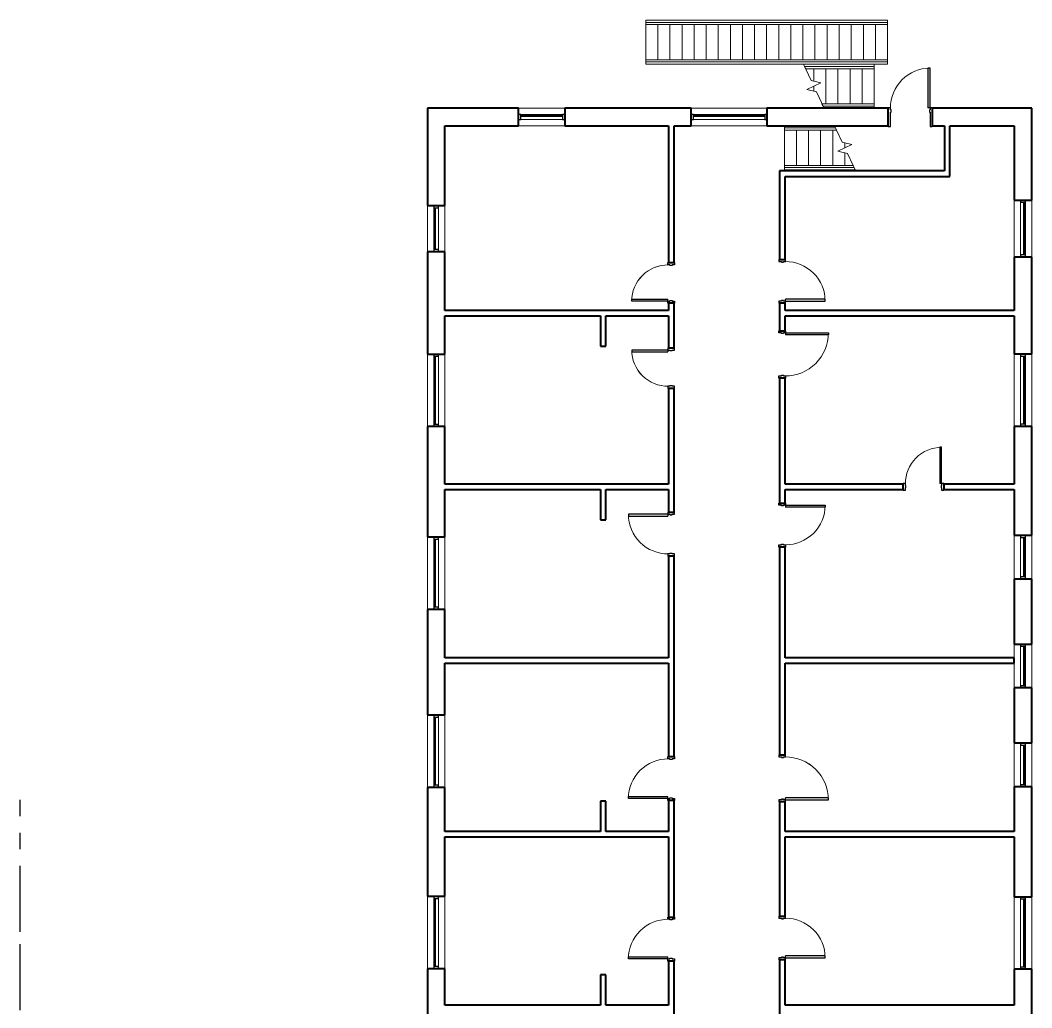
# Model space of a CAD drawing. Header units: inches. Extents: x -1361 to 84, y -1428 to 792.
# Drawn here: x -1270 to -350, y -106 to 792 of the extents above; entities that cross this region are included whole.
import ezdxf

# ---------------------------------------------------------------- set-up
doc = ezdxf.new("R2010")
doc.units = ezdxf.units.IN
doc.header["$MEASUREMENT"] = 0
doc.linetypes.add('Grid Line', pattern=[105, 60, -15, 15, -15])
for name, color, linetype, lineweight in [('A-DOOR', 31, 'Continuous', 15), ('A-DOOR-FRAM', 31, 'Continuous', 25), ('A-FLOR-HRAL', 11, 'Continuous', 9), ('A-GLAZ-CURT', 52, 'Continuous', 9), ('A-GLAZ-CWMG', 51, 'Continuous', 9), ('I-WALL', 2, 'Continuous', 15), ('S-GRID', 1, 'Continuous', 9), ('S-STRS', 31, 'Continuous', 9), ('S-STRS-MBND', 31, 'Continuous', 9)]:
    doc.layers.add(name, color=color, linetype=linetype, lineweight=lineweight)

# ---------------------------------------------------------------- blocks, each defined once
blk = doc.blocks.new('Door-Single_CE_ - HM Door-2_ HM Frame-5121650-LEVEL 2 Map Export')
at = {"layer": 'A-DOOR'}
for p, q in [((16.25, -39), (16.25, -3)), ((16.25, -3), (18, -3)), ((18, -3), (18, -39)), ((18, -39), (16.25, -39))]:
    blk.add_line(p, q, dxfattribs=at)
at = {"layer": 'A-DOOR', "lineweight": 25}
for p, q in [((16.25, -39), (16.25, -3)), ((18, -3), (16.25, -3)), ((18, -3), (18, -39)), ((18, -39), (16.25, -39))]:
    blk.add_line(p, q, dxfattribs=at)
at = {"layer": 'A-DOOR', "lineweight": 9}
blk.add_arc((18, -3), 36, 179.5, 270, dxfattribs=at)
blk.add_arc((18, -3), 36, 179.5, 270, dxfattribs=at)
blk.add_arc((18, -3), 36, 179.5, 270, dxfattribs=at)
blk.add_arc((18, -3), 36, 179.5, 270, dxfattribs=at)
at = {"layer": 'A-DOOR-FRAM'}
for p, q in [((-20, 3), (-18, 3)), ((-20, -3), (-20, 3)), ((-18, 3), (-18, 0.75)), ((-18, 0.75), (-17.5, 0.75)), ((-17.5, 0.75), (-17.5, -1.25)), ((17.5, 0.75), (18, 0.75)), ((17.5, -1.25), (17.5, 0.75)), ((18, 3), (20, 3)), ((18, 0.75), (18, 3)), ((20, 3), (20, -3)), ((-18, -3), (-20, -3)), ((-18, -1.25), (-18, -3)), ((-17.5, -1.25), (-18, -1.25)), ((18, -1.25), (17.5, -1.25)), ((18, -3), (18, -1.25)), ((20, -3), (18, -3))]:
    blk.add_line(p, q, dxfattribs=at)
blk = doc.blocks.new('Door-Single_CE_ - HM Door-2_ HM Frame-5139876-LEVEL 2 Map Export')
at = {"layer": 'A-DOOR'}
for p, q in [((18, 39), (16.25, 39)), ((16.25, 39), (16.25, 3)), ((18, 3), (18, 39)), ((16.25, 3), (18, 3))]:
    blk.add_line(p, q, dxfattribs=at)
at = {"layer": 'A-DOOR', "lineweight": 25}
for p, q in [((18, 39), (16.25, 39)), ((16.25, 39), (16.25, 3)), ((18, 3), (18, 39)), ((18, 3), (16.25, 3))]:
    blk.add_line(p, q, dxfattribs=at)
at = {"layer": 'A-DOOR', "lineweight": 9}
blk.add_arc((18, 3), 36, 90, 180.5, dxfattribs=at)
blk.add_arc((18, 3), 36, 90, 180.5, dxfattribs=at)
blk.add_arc((18, 3), 36, 90, 180.5, dxfattribs=at)
blk.add_arc((18, 3), 36, 90, 180.5, dxfattribs=at)
at = {"layer": 'A-DOOR-FRAM'}
for p, q in [((-18, 3), (-20, 3)), ((-20, 3), (-20, -3)), ((-18, 1.25), (-18, 3)), ((-17.5, 1.25), (-18, 1.25)), ((-17.5, -0.75), (-17.5, 1.25)), ((18, 1.25), (17.5, 1.25)), ((17.5, 1.25), (17.5, -0.75)), ((20, 3), (18, 3)), ((18, 3), (18, 1.25)), ((20, -3), (20, 3)), ((-20, -3), (-18, -3)), ((-18, -3), (-18, -0.75)), ((-18, -0.75), (-17.5, -0.75)), ((17.5, -0.75), (18, -0.75)), ((18, -0.75), (18, -3)), ((18, -3), (20, -3))]:
    blk.add_line(p, q, dxfattribs=at)
blk = doc.blocks.new('Door-Single_CE_ - HM Door-2_ HM Frame-5154406-LEVEL 2 Map Export')
at = {"layer": 'A-DOOR'}
for p, q in [((19.5, 42), (17.75, 42)), ((17.75, 42), (17.75, 3)), ((19.5, 3), (19.5, 42)), ((17.75, 3), (19.5, 3))]:
    blk.add_line(p, q, dxfattribs=at)
at = {"layer": 'A-DOOR', "lineweight": 25}
for p, q in [((19.5, 42), (17.75, 42)), ((17.75, 42), (17.75, 3)), ((19.5, 3), (19.5, 42)), ((19.5, 3), (17.75, 3))]:
    blk.add_line(p, q, dxfattribs=at)
at = {"layer": 'A-DOOR', "lineweight": 9}
for end in [180.5, 180.5, 180.48038, 180.48038]:
    blk.add_arc((19.5, 3), 39, 90, end, dxfattribs=at)
at = {"layer": 'A-DOOR-FRAM'}
for p, q in [((-19.5, 3), (-21.5, 3)), ((-21.5, 3), (-21.5, -3)), ((-19.5, 1.25), (-19.5, 3)), ((-19, 1.25), (-19.5, 1.25)), ((-19, -0.75), (-19, 1.25)), ((19.5, 1.25), (19, 1.25)), ((19, 1.25), (19, -0.75)), ((21.5, 3), (19.5, 3)), ((19.5, 3), (19.5, 1.25)), ((21.5, -3), (21.5, 3)), ((-21.5, -3), (-19.5, -3)), ((-19.5, -3), (-19.5, -0.75)), ((-19.5, -0.75), (-19, -0.75)), ((19, -0.75), (19.5, -0.75)), ((19.5, -0.75), (19.5, -3)), ((19.5, -3), (21.5, -3))]:
    blk.add_line(p, q, dxfattribs=at)
blk = doc.blocks.new('Door-Single_CE_ - HM Door-2_ HM Frame-5154372-LEVEL 2 Map Export')
at = {"layer": 'A-DOOR'}
for p, q in [((17.75, -42), (17.75, -3)), ((17.75, -3), (19.5, -3)), ((19.5, -3), (19.5, -42)), ((19.5, -42), (17.75, -42))]:
    blk.add_line(p, q, dxfattribs=at)
at = {"layer": 'A-DOOR', "lineweight": 25}
for p, q in [((17.75, -42), (17.75, -3)), ((19.5, -3), (17.75, -3)), ((19.5, -3), (19.5, -42)), ((19.5, -42), (17.75, -42))]:
    blk.add_line(p, q, dxfattribs=at)
at = {"layer": 'A-DOOR', "lineweight": 9}
for start in [179.5, 179.5, 179.51962, 179.51962]:
    blk.add_arc((19.5, -3), 39, start, 270, dxfattribs=at)
at = {"layer": 'A-DOOR-FRAM'}
for p, q in [((-21.5, 3), (-19.5, 3)), ((-21.5, -3), (-21.5, 3)), ((-19.5, 3), (-19.5, 0.75)), ((-19.5, 0.75), (-19, 0.75)), ((-19, 0.75), (-19, -1.25)), ((19, 0.75), (19.5, 0.75)), ((19, -1.25), (19, 0.75)), ((19.5, 3), (21.5, 3)), ((19.5, 0.75), (19.5, 3)), ((21.5, 3), (21.5, -3)), ((-19.5, -3), (-21.5, -3)), ((-19.5, -1.25), (-19.5, -3)), ((-19, -1.25), (-19.5, -1.25)), ((19.5, -1.25), (19, -1.25)), ((19.5, -3), (19.5, -1.25)), ((21.5, -3), (19.5, -3))]:
    blk.add_line(p, q, dxfattribs=at)
blk = doc.blocks.new('Door-Single_CE_ - HM Door-2_ HM Frame-5183316-LEVEL 2 Map Export')
at = {"layer": 'A-DOOR'}
for p, q in [((16.5, 36), (14.75, 36)), ((14.75, 36), (14.75, 3)), ((16.5, 3), (16.5, 36)), ((14.75, 3), (16.5, 3))]:
    blk.add_line(p, q, dxfattribs=at)
at = {"layer": 'A-DOOR', "lineweight": 25}
for p, q in [((16.5, 36), (14.75, 36)), ((14.75, 36), (14.75, 3)), ((16.5, 3), (16.5, 36)), ((16.5, 3), (14.75, 3))]:
    blk.add_line(p, q, dxfattribs=at)
at = {"layer": 'A-DOOR', "lineweight": 9}
for end in [180.5, 180.5, 180.52223, 180.52223]:
    blk.add_arc((16.5, 3), 33, 90, end, dxfattribs=at)
at = {"layer": 'A-DOOR-FRAM'}
for p, q in [((-16.5, 3), (-18.5, 3)), ((-18.5, 3), (-18.5, -3)), ((-16.5, 1.25), (-16.5, 3)), ((-16, 1.25), (-16.5, 1.25)), ((-16, -0.75), (-16, 1.25)), ((16.5, 1.25), (16, 1.25)), ((16, 1.25), (16, -0.75)), ((18.5, 3), (16.5, 3)), ((16.5, 3), (16.5, 1.25)), ((18.5, -3), (18.5, 3)), ((-18.5, -3), (-16.5, -3)), ((-16.5, -3), (-16.5, -0.75)), ((-16.5, -0.75), (-16, -0.75)), ((16, -0.75), (16.5, -0.75)), ((16.5, -0.75), (16.5, -3)), ((16.5, -3), (18.5, -3))]:
    blk.add_line(p, q, dxfattribs=at)
blk = doc.blocks.new('Door-Single_CE_ - HM Door-2_ HM Frame-5143425-LEVEL 2 Map Export')
at = {"layer": 'A-DOOR'}
for p, q in [((14.75, -36), (14.75, -3)), ((14.75, -3), (16.5, -3)), ((16.5, -3), (16.5, -36)), ((16.5, -36), (14.75, -36))]:
    blk.add_line(p, q, dxfattribs=at)
at = {"layer": 'A-DOOR', "lineweight": 25}
for p, q in [((14.75, -36), (14.75, -3)), ((16.5, -3), (14.75, -3)), ((16.5, -3), (16.5, -36)), ((16.5, -36), (14.75, -36))]:
    blk.add_line(p, q, dxfattribs=at)
at = {"layer": 'A-DOOR', "lineweight": 9}
for start in [179.47777, 179.47777, 179.5, 179.5]:
    blk.add_arc((16.5, -3), 33, start, 270, dxfattribs=at)
at = {"layer": 'A-DOOR-FRAM'}
for p, q in [((-18.5, 3), (-16.5, 3)), ((-18.5, -3), (-18.5, 3)), ((-16.5, 3), (-16.5, 0.75)), ((-16.5, 0.75), (-16, 0.75)), ((-16, 0.75), (-16, -1.25)), ((16, 0.75), (16.5, 0.75)), ((16, -1.25), (16, 0.75)), ((16.5, 3), (18.5, 3)), ((16.5, 0.75), (16.5, 3)), ((18.5, 3), (18.5, -3)), ((-16.5, -3), (-18.5, -3)), ((-16.5, -1.25), (-16.5, -3)), ((-16, -1.25), (-16.5, -1.25)), ((16.5, -1.25), (16, -1.25)), ((16.5, -3), (16.5, -1.25)), ((18.5, -3), (16.5, -3))]:
    blk.add_line(p, q, dxfattribs=at)
blk = doc.blocks.new('System Panel - zGlazed-5218121-LEVEL 2 Map Export')
at = {"layer": 'A-GLAZ-CURT', "lineweight": 15}
for p, q in [((31, 1.5), (-31, 1.5)), ((-31, 1.5), (-31, 0.5)), ((-31, 0.5), (31, 0.5)), ((31, 0.5), (31, 1.5))]:
    blk.add_line(p, q, dxfattribs=at)
blk = doc.blocks.new('Rectangular Mullion - 4 1_2_ x 2_ Rectangular_CE_-5161738-LEVEL 2 Map Export')
at = {"layer": 'A-GLAZ-CWMG'}
for p, q in [((-893.79, -6.72), (-893.79, -68.72)), ((-889.29, -6.72), (-889.29, -68.72))]:
    blk.add_line(p, q, dxfattribs=at)
blk = doc.blocks.new('Rectangular Mullion - 4 1_2_ x 2_ Rectangular_CE_-5218122-LEVEL 2 Map Export')
at = {"layer": 'A-GLAZ-CWMG', "lineweight": 25}
for p, q in [((-2, 2.25), (0, 2.25)), ((-2, -2.25), (-2, 2.25)), ((0, 2.25), (0, -2.25)), ((0, -2.25), (-2, -2.25))]:
    blk.add_line(p, q, dxfattribs=at)
blk = doc.blocks.new('Rectangular Mullion - 4 1_2_ x 2_ Rectangular_CE_-5218123-LEVEL 2 Map Export')
at = {"layer": 'A-GLAZ-CWMG', "lineweight": 25}
for p, q in [((0, 2.25), (-2, 2.25)), ((-2, 2.25), (-2, -2.25)), ((0, -2.25), (0, 2.25)), ((-2, -2.25), (0, -2.25))]:
    blk.add_line(p, q, dxfattribs=at)
blk = doc.blocks.new('System Panel - zGlazed-5227685-LEVEL 2 Map Export')
at = {"layer": 'A-GLAZ-CURT', "lineweight": 15}
for p, q in [((19, 1.5), (-19, 1.5)), ((-19, 1.5), (-19, 0.5)), ((-19, 0.5), (19, 0.5)), ((19, 0.5), (19, 1.5))]:
    blk.add_line(p, q, dxfattribs=at)
blk = doc.blocks.new('Rectangular Mullion - 4 1_2_ x 2_ Rectangular_CE_-5208501-LEVEL 2 Map Export')
at = {"layer": 'A-GLAZ-CWMG'}
for p, q in [((-893.79, 621.69), (-893.79, 583.69)), ((-889.29, 621.69), (-889.29, 583.69))]:
    blk.add_line(p, q, dxfattribs=at)
blk = doc.blocks.new('System Panel - zGlazed-5218100-LEVEL 2 Map Export')
at = {"layer": 'A-GLAZ-CURT', "lineweight": 15}
for p, q in [((24, -0.5), (-24, -0.5)), ((-24, -0.5), (-24, -1.5)), ((-24, -1.5), (24, -1.5)), ((24, -1.5), (24, -0.5))]:
    blk.add_line(p, q, dxfattribs=at)
blk = doc.blocks.new('Rectangular Mullion - 4 1_2_ x 2_ Rectangular_CE_-5163797-LEVEL 2 Map Export')
at = {"layer": 'A-GLAZ-CWMG'}
for p, q in [((-359.79, 626.78), (-359.79, 578.78)), ((-355.29, 626.78), (-355.29, 578.78))]:
    blk.add_line(p, q, dxfattribs=at)
blk = doc.blocks.new('Rectangular Mullion - 4 1_2_ x 2_ Rectangular_CE_-5218101-LEVEL 2 Map Export')
at = {"layer": 'A-GLAZ-CWMG', "lineweight": 25}
for p, q in [((-2, 2.25), (0, 2.25)), ((-2, -2.25), (-2, 2.25)), ((0, 2.25), (0, -2.25)), ((0, -2.25), (-2, -2.25))]:
    blk.add_line(p, q, dxfattribs=at)
blk = doc.blocks.new('Rectangular Mullion - 4 1_2_ x 2_ Rectangular_CE_-5218102-LEVEL 2 Map Export')
at = {"layer": 'A-GLAZ-CWMG', "lineweight": 25}
for p, q in [((0, 2.25), (-2, 2.25)), ((-2, 2.25), (-2, -2.25)), ((0, -2.25), (0, 2.25)), ((-2, -2.25), (0, -2.25))]:
    blk.add_line(p, q, dxfattribs=at)
blk = doc.blocks.new('System Panel - zGlazed-5218103-LEVEL 2 Map Export')
at = {"layer": 'A-GLAZ-CURT', "lineweight": 15}
for p, q in [((31, -0.5), (-31, -0.5)), ((-31, -0.5), (-31, -1.5)), ((-31, -1.5), (31, -1.5)), ((31, -1.5), (31, -0.5))]:
    blk.add_line(p, q, dxfattribs=at)
blk = doc.blocks.new('Rectangular Mullion - 4 1_2_ x 2_ Rectangular_CE_-5163817-LEVEL 2 Map Export')
at = {"layer": 'A-GLAZ-CWMG'}
for p, q in [((-359.79, 486.78), (-359.79, 424.78)), ((-355.29, 486.78), (-355.29, 424.78))]:
    blk.add_line(p, q, dxfattribs=at)
blk = doc.blocks.new('System Panel - zGlazed-5218104-LEVEL 2 Map Export')
at = {"layer": 'A-GLAZ-CURT', "lineweight": 15}
for p, q in [((18, -0.5), (-18, -0.5)), ((-18, -0.5), (-18, -1.5)), ((-18, -1.5), (18, -1.5)), ((18, -1.5), (18, -0.5))]:
    blk.add_line(p, q, dxfattribs=at)
blk = doc.blocks.new('Rectangular Mullion - 4 1_2_ x 2_ Rectangular_CE_-5163835-LEVEL 2 Map Export')
at = {"layer": 'A-GLAZ-CWMG'}
for p, q in [((-359.79, 321.78), (-359.79, 285.78)), ((-355.29, 321.78), (-355.29, 285.78))]:
    blk.add_line(p, q, dxfattribs=at)
blk = doc.blocks.new('Railing - Railing-5216611-LEVEL 2 Map Export')
at = {"layer": 'A-FLOR-HRAL'}
for p, q in [((-574.66, 660.32), (-512.19, 660.32)), ((-574.66, 658.32), (-574.66, 660.32)), ((-574.66, 658.32), (-511.26, 658.32)), ((-511.26, 658.32), (-512.19, 660.32))]:
    blk.add_line(p, q, dxfattribs=at)
blk = doc.blocks.new('Railing - Railing-5216615-LEVEL 2 Map Export')
at = {"layer": 'A-FLOR-HRAL'}
for p, q in [((-574.66, 694.32), (-528.05, 694.32)), ((-574.66, 692.32), (-574.66, 694.32)), ((-574.66, 692.32), (-527.12, 692.32)), ((-527.12, 692.32), (-528.05, 694.32))]:
    blk.add_line(p, q, dxfattribs=at)
blk = doc.blocks.new('System Panel - zGlazed-5227686-LEVEL 2 Map Export')
at = {"layer": 'A-GLAZ-CURT', "lineweight": 15}
for p, q in [((32.5, 1.5), (-32.5, 1.5)), ((-32.5, 1.5), (-32.5, 0.5)), ((-32.5, 0.5), (32.5, 0.5)), ((32.5, 0.5), (32.5, 1.5))]:
    blk.add_line(p, q, dxfattribs=at)
blk = doc.blocks.new('Rectangular Mullion - 4 1_2_ x 2_ Rectangular_CE_-5208614-LEVEL 2 Map Export')
at = {"layer": 'A-GLAZ-CWMG'}
for p, q in [((-592.49, 706.53), (-657.49, 706.53)), ((-592.49, 702.03), (-657.49, 702.03))]:
    blk.add_line(p, q, dxfattribs=at)
blk = doc.blocks.new('Door-Single_CE_ - WD Door-2_ WD Frame-5227648-LEVEL 2 Map Export')
at = {"layer": 'A-DOOR'}
for p, q in [((18, 44.5), (16, 44.5)), ((16, 44.5), (16, 8.5)), ((18, 8.5), (18, 44.5)), ((16, 8.5), (18, 8.5))]:
    blk.add_line(p, q, dxfattribs=at)
at = {"layer": 'A-DOOR', "lineweight": 25}
for p, q in [((18, 44.5), (16, 44.5)), ((16, 44.5), (16, 8.5)), ((18, 8.5), (18, 44.5)), ((18, 8.5), (16, 8.5))]:
    blk.add_line(p, q, dxfattribs=at)
at = {"layer": 'A-DOOR', "lineweight": 9}
blk.add_arc((18, 8.5), 36, 90, 180.5, dxfattribs=at)
blk.add_arc((18, 8.5), 36, 90, 180.5, dxfattribs=at)
blk.add_arc((18, 8.5), 36, 90, 180.5, dxfattribs=at)
blk.add_arc((18, 8.5), 36, 90, 180.5, dxfattribs=at)
at = {"layer": 'A-DOOR-FRAM'}
for p, q in [((-18, 8.5), (-20, 8.5)), ((-20, 8.5), (-20, -8.5)), ((-18, 6.5), (-18, 8.5)), ((-17.5, 6.5), (-18, 6.5)), ((-18, -8.5), (-18, 4.5)), ((-18, 4.5), (-17.5, 4.5)), ((-17.5, 4.5), (-17.5, 6.5)), ((18, 6.5), (17.5, 6.5)), ((17.5, 6.5), (17.5, 4.5)), ((17.5, 4.5), (18, 4.5)), ((20, 8.5), (18, 8.5)), ((18, 8.5), (18, 6.5)), ((18, 4.5), (18, -8.5)), ((20, -8.5), (20, 8.5)), ((-20, -8.5), (-18, -8.5)), ((18, -8.5), (20, -8.5))]:
    blk.add_line(p, q, dxfattribs=at)
blk = doc.blocks.new('Railing - Railing-5228206-LEVEL 2 Map Export')
at = {"layer": 'A-FLOR-HRAL'}
for p, q in [((-700.81, 756.38), (-480.81, 756.38)), ((-700.81, 754.38), (-700.81, 756.38)), ((-480.81, 756.38), (-480.81, 754.38)), ((-700.81, 754.38), (-480.81, 754.38))]:
    blk.add_line(p, q, dxfattribs=at)
blk = doc.blocks.new('Railing - Railing-5228210-LEVEL 2 Map Export')
at = {"layer": 'A-FLOR-HRAL'}
for p, q in [((-700.81, 790.38), (-480.81, 790.38)), ((-700.81, 788.38), (-700.81, 790.38)), ((-700.81, 788.38), (-480.81, 788.38)), ((-480.81, 790.38), (-480.81, 788.38))]:
    blk.add_line(p, q, dxfattribs=at)
blk = doc.blocks.new('Railing - Railing-5228391-LEVEL 2 Map Export')
at = {"layer": 'A-FLOR-HRAL'}
for p, q in [((-556.32, 750.3), (-555.39, 748.3)), ((-492.93, 750.3), (-556.32, 750.3)), ((-492.93, 748.3), (-555.39, 748.3)), ((-492.93, 750.3), (-492.93, 748.3))]:
    blk.add_line(p, q, dxfattribs=at)
blk = doc.blocks.new('Railing - Railing-5228395-LEVEL 2 Map Export')
at = {"layer": 'A-FLOR-HRAL'}
for p, q in [((-540.47, 716.3), (-539.54, 714.3)), ((-492.93, 716.3), (-540.47, 716.3)), ((-492.93, 714.3), (-539.54, 714.3)), ((-492.93, 716.3), (-492.93, 714.3))]:
    blk.add_line(p, q, dxfattribs=at)

msp = doc.modelspace()

# ---------------------------------------------------------------- linework, layer by layer
at = {"layer": 'I-WALL', "lineweight": 40}
for p, q in [((-899.54, 712.28), (-899.54, 623.69)), ((-816.49, 712.28), (-899.54, 712.28)), ((-816.49, 696.28), (-816.49, 712.28)), ((-659.49, 712.28), (-774.49, 712.28)), ((-774.49, 712.28), (-774.49, 696.28)), ((-659.49, 696.28), (-659.49, 712.28)), ((-480.09, 712.28), (-590.49, 712.28)), ((-590.49, 712.28), (-590.49, 696.28)), ((-480.09, 696.28), (-480.09, 712.28)), ((-349.54, 712.28), (-440.09, 712.28)), ((-440.09, 712.28), (-440.09, 696.28)), ((-349.54, 628.78), (-349.54, 712.28)), ((-883.54, 623.69), (-883.54, 696.28)), ((-883.54, 696.28), (-816.49, 696.28)), ((-774.49, 696.28), (-680.09, 696.28)), ((-680.09, 696.28), (-680.09, 571.78)), ((-675.09, 696.28), (-659.49, 696.28)), ((-675.09, 571.78), (-675.09, 696.28)), ((-590.49, 696.28), (-480.09, 696.28)), ((-440.09, 696.28), (-429.09, 696.28)), ((-429.09, 696.28), (-429.09, 655.28)), ((-424.09, 696.28), (-365.54, 696.28)), ((-424.09, 650.28), (-424.09, 696.28)), ((-365.54, 696.28), (-365.54, 628.78)), ((-579.09, 655.28), (-579.09, 574.78)), ((-429.09, 655.28), (-579.09, 655.28)), ((-574.09, 574.78), (-574.09, 650.28)), ((-574.09, 650.28), (-424.09, 650.28)), ((-365.54, 628.78), (-349.54, 628.78)), ((-899.54, 623.69), (-883.54, 623.69)), ((-883.54, 581.69), (-899.54, 581.69)), ((-899.54, 581.69), (-899.54, 488.66)), ((-883.54, 528.28), (-883.54, 581.69)), ((-680.09, 571.78), (-675.09, 571.78)), ((-579.09, 574.78), (-574.09, 574.78)), ((-365.54, 576.78), (-365.54, 528.28)), ((-349.54, 576.78), (-365.54, 576.78)), ((-349.54, 488.78), (-349.54, 576.78)), ((-675.09, 534.78), (-680.09, 534.78)), ((-680.09, 534.78), (-680.09, 528.28)), ((-675.09, 494.28), (-675.09, 534.78)), ((-574.09, 534.78), (-579.09, 534.78)), ((-579.09, 534.78), (-579.09, 509.78)), ((-574.09, 528.28), (-574.09, 534.78)), ((-680.09, 528.28), (-883.54, 528.28)), ((-365.54, 528.28), (-574.09, 528.28)), ((-883.54, 488.66), (-883.54, 523.28)), ((-883.54, 523.28), (-742.09, 523.28)), ((-742.09, 523.28), (-742.09, 495.78)), ((-737.09, 523.28), (-680.09, 523.28)), ((-737.09, 495.78), (-737.09, 523.28)), ((-680.09, 523.28), (-680.09, 494.28)), ((-574.09, 523.28), (-365.54, 523.28)), ((-574.09, 509.78), (-574.09, 523.28)), ((-365.54, 523.28), (-365.54, 488.78)), ((-579.09, 509.78), (-574.09, 509.78)), ((-899.54, 488.66), (-883.54, 488.66)), ((-742.09, 495.78), (-737.09, 495.78)), ((-680.09, 494.28), (-675.09, 494.28)), ((-365.54, 488.78), (-349.54, 488.78)), ((-574.09, 466.78), (-579.09, 466.78)), ((-579.09, 466.78), (-579.09, 353.03)), ((-574.09, 370.28), (-574.09, 466.78)), ((-675.09, 457.28), (-680.09, 457.28)), ((-680.09, 457.28), (-680.09, 370.28)), ((-675.09, 344.78), (-675.09, 457.28)), ((-883.54, 422.66), (-899.54, 422.66)), ((-899.54, 422.66), (-899.54, 322.28)), ((-883.54, 370.28), (-883.54, 422.66)), ((-365.54, 422.78), (-365.54, 370.28)), ((-349.54, 422.78), (-365.54, 422.78)), ((-349.54, 323.78), (-349.54, 422.78)), ((-680.09, 370.28), (-883.54, 370.28)), ((-466.54, 370.28), (-574.09, 370.28)), ((-466.54, 365.28), (-466.54, 370.28)), ((-365.54, 370.28), (-429.54, 370.28)), ((-429.54, 370.28), (-429.54, 365.28)), ((-883.54, 322.28), (-883.54, 365.28)), ((-883.54, 365.28), (-742.09, 365.28)), ((-742.09, 365.28), (-742.09, 337.78)), ((-737.09, 365.28), (-680.09, 365.28)), ((-737.09, 337.78), (-737.09, 365.28)), ((-680.09, 365.28), (-680.09, 344.78)), ((-574.09, 365.28), (-466.54, 365.28)), ((-574.09, 353.03), (-574.09, 365.28)), ((-429.54, 365.28), (-365.54, 365.28)), ((-365.54, 365.28), (-365.54, 323.78)), ((-579.09, 353.03), (-574.09, 353.03)), ((-680.09, 344.78), (-675.09, 344.78)), ((-742.09, 337.78), (-737.09, 337.78)), ((-899.54, 322.28), (-883.54, 322.28)), ((-365.54, 323.78), (-349.54, 323.78)), ((-574.09, 313.03), (-579.09, 313.03)), ((-579.09, 313.03), (-579.09, 124.03)), ((-574.09, 212.28), (-574.09, 313.03)), ((-675.09, 304.78), (-680.09, 304.78)), ((-680.09, 304.78), (-680.09, 212.28)), ((-675.09, 122.28), (-675.09, 304.78)), ((-365.54, 283.78), (-365.54, 224.78)), ((-349.54, 283.78), (-365.54, 283.78)), ((-349.54, 224.78), (-349.54, 283.78)), ((-883.54, 256.28), (-899.54, 256.28)), ((-899.54, 256.28), (-899.54, 160.28)), ((-883.54, 212.28), (-883.54, 256.28)), ((-365.54, 224.78), (-349.54, 224.78)), ((-680.09, 212.28), (-883.54, 212.28)), ((-365.54, 212.28), (-574.09, 212.28)), ((-365.54, 207.28), (-365.54, 212.28)), ((-883.54, 160.28), (-883.54, 207.28)), ((-883.54, 207.28), (-680.09, 207.28)), ((-680.09, 207.28), (-680.09, 122.28)), ((-574.09, 124.03), (-574.09, 207.28)), ((-574.09, 207.28), (-365.54, 207.28)), ((-365.54, 184.78), (-365.54, 134.78)), ((-349.54, 184.78), (-365.54, 184.78)), ((-349.54, 134.78), (-349.54, 184.78)), ((-899.54, 160.28), (-883.54, 160.28)), ((-365.54, 134.78), (-349.54, 134.78)), ((-680.09, 122.28), (-675.09, 122.28)), ((-579.09, 124.03), (-574.09, 124.03)), ((-883.54, 94.28), (-899.54, 94.28)), ((-899.54, 94.28), (-899.54, -4.72)), ((-883.54, 54.28), (-883.54, 94.28)), ((-365.54, 94.78), (-365.54, 54.28)), ((-349.54, 94.78), (-365.54, 94.78)), ((-349.54, -5.22), (-349.54, 94.78)), ((-742.09, 81.78), (-742.09, 54.28)), ((-737.09, 81.78), (-742.09, 81.78)), ((-737.09, 54.28), (-737.09, 81.78)), ((-675.09, 82.28), (-680.09, 82.28)), ((-680.09, 82.28), (-680.09, 54.28)), ((-675.09, -23.72), (-675.09, 82.28)), ((-574.09, 81.03), (-579.09, 81.03)), ((-579.09, 81.03), (-579.09, -22.72)), ((-574.09, 54.28), (-574.09, 81.03)), ((-742.09, 54.28), (-883.54, 54.28)), ((-883.54, -4.72), (-883.54, 49.28)), ((-883.54, 49.28), (-680.09, 49.28)), ((-680.09, 54.28), (-737.09, 54.28)), ((-680.09, 49.28), (-680.09, -23.72)), ((-365.54, 54.28), (-574.09, 54.28)), ((-574.09, 49.28), (-365.54, 49.28)), ((-574.09, -22.72), (-574.09, 49.28)), ((-365.54, 49.28), (-365.54, -5.22)), ((-899.54, -4.72), (-883.54, -4.72)), ((-365.54, -5.22), (-349.54, -5.22)), ((-680.09, -23.72), (-675.09, -23.72)), ((-579.09, -22.72), (-574.09, -22.72)), ((-675.09, -63.72), (-680.09, -63.72)), ((-680.09, -63.72), (-680.09, -103.72)), ((-675.09, -172.72), (-675.09, -63.72)), ((-574.09, -62.72), (-579.09, -62.72)), ((-579.09, -62.72), (-579.09, -158.22)), ((-574.09, -103.72), (-574.09, -62.72)), ((-883.54, -70.72), (-899.54, -70.72)), ((-899.54, -70.72), (-899.54, -151.72)), ((-883.54, -103.72), (-883.54, -70.72)), ((-365.54, -71.22), (-365.54, -103.72)), ((-349.54, -71.22), (-365.54, -71.22)), ((-349.54, -153.72), (-349.54, -71.22)), ((-742.09, -76.22), (-742.09, -103.72)), ((-737.09, -76.22), (-742.09, -76.22)), ((-737.09, -103.72), (-737.09, -76.22)), ((-742.09, -103.72), (-883.54, -103.72)), ((-680.09, -103.72), (-737.09, -103.72)), ((-365.54, -103.72), (-574.09, -103.72))]:
    msp.add_line(p, q, dxfattribs=at)
at = {"layer": 'I-WALL'}
for p, q in [((-816.49, 712.28), (-774.49, 712.28)), ((-659.49, 712.28), (-590.49, 712.28)), ((-774.49, 696.28), (-816.49, 696.28)), ((-590.49, 696.28), (-659.49, 696.28)), ((-365.54, 576.78), (-365.54, 628.78)), ((-349.54, 628.78), (-349.54, 576.78)), ((-899.54, 581.69), (-899.54, 623.69)), ((-883.54, 623.69), (-883.54, 581.69)), ((-899.54, 422.66), (-899.54, 488.66)), ((-883.54, 488.66), (-883.54, 422.66)), ((-365.54, 422.78), (-365.54, 488.78)), ((-349.54, 488.78), (-349.54, 422.78)), ((-899.54, 256.28), (-899.54, 322.28)), ((-883.54, 322.28), (-883.54, 256.28)), ((-365.54, 283.78), (-365.54, 323.78)), ((-349.54, 323.78), (-349.54, 283.78)), ((-365.54, 212.28), (-365.54, 224.78)), ((-349.54, 224.78), (-349.54, 184.78)), ((-365.54, 184.78), (-365.54, 207.28)), ((-899.54, 94.28), (-899.54, 160.28)), ((-883.54, 160.28), (-883.54, 94.28)), ((-365.54, 94.78), (-365.54, 134.78)), ((-349.54, 134.78), (-349.54, 94.78)), ((-899.54, -70.72), (-899.54, -4.72)), ((-883.54, -4.72), (-883.54, -70.72)), ((-365.54, -71.22), (-365.54, -5.22)), ((-349.54, -5.22), (-349.54, -71.22))]:
    msp.add_line(p, q, dxfattribs=at)
at = {"layer": 'S-GRID', "linetype": 'Grid Line', "lineweight": 25}
for p, q in [((-1270, -37.01), (-1270, 82.99)), ((-1270, -1263.44), (-1270, -37.01))]:
    msp.add_line(p, q, dxfattribs=at)
at = {"layer": 'S-STRS'}
for p, q in [((-700.81, 792.38), (-700.81, 790.38)), ((-700.81, 792.38), (-480.81, 792.38)), ((-480.81, 790.38), (-480.81, 792.38)), ((-700.81, 788.38), (-700.81, 756.38)), ((-689.81, 788.38), (-689.81, 756.38)), ((-678.81, 788.38), (-678.81, 756.38)), ((-667.81, 788.38), (-667.81, 756.38)), ((-656.81, 788.38), (-656.81, 756.38)), ((-645.81, 788.38), (-645.81, 756.38)), ((-634.81, 788.38), (-634.81, 756.38)), ((-623.81, 788.38), (-623.81, 756.38)), ((-612.81, 788.38), (-612.81, 756.38)), ((-601.81, 788.38), (-601.81, 756.38)), ((-590.81, 788.38), (-590.81, 756.38)), ((-579.81, 788.38), (-579.81, 756.38)), ((-568.81, 788.38), (-568.81, 756.38)), ((-557.81, 788.38), (-557.81, 756.38)), ((-546.81, 788.38), (-546.81, 756.38)), ((-535.81, 788.38), (-535.81, 756.38)), ((-524.81, 788.38), (-524.81, 756.38)), ((-513.81, 788.38), (-513.81, 756.38)), ((-502.81, 788.38), (-502.81, 756.38)), ((-491.81, 788.38), (-491.81, 756.38)), ((-480.81, 788.38), (-480.81, 756.38)), ((-700.81, 754.38), (-700.81, 752.38)), ((-700.81, 752.38), (-480.81, 752.38)), ((-492.93, 752.3), (-557.26, 752.3)), ((-547.93, 736.82), (-547.93, 748.3)), ((-536.93, 716.3), (-536.93, 748.3)), ((-525.93, 716.3), (-525.93, 748.3)), ((-514.93, 716.3), (-514.93, 748.3)), ((-503.93, 716.3), (-503.93, 748.3)), ((-492.93, 750.3), (-492.93, 752.3)), ((-492.93, 716.3), (-492.93, 748.3)), ((-480.81, 752.38), (-480.81, 754.38)), ((-547.93, 727.78), (-547.93, 732.3)), ((-492.93, 712.3), (-538.6, 712.3)), ((-492.93, 712.3), (-492.93, 714.3)), ((-574.66, 696.28), (-574.66, 694.32)), ((-574.66, 692.32), (-574.66, 660.32)), ((-563.66, 692.32), (-563.66, 660.32)), ((-552.66, 692.32), (-552.66, 660.32)), ((-541.66, 692.32), (-541.66, 660.32)), ((-530.66, 692.32), (-530.66, 660.32)), ((-519.66, 680.84), (-519.66, 676.32)), ((-519.66, 671.8), (-519.66, 660.32)), ((-574.66, 658.32), (-574.66, 656.32)), ((-574.66, 656.32), (-510.33, 656.32))]:
    msp.add_line(p, q, dxfattribs=at)
at = {"layer": 'S-STRS-MBND'}
for p, q in [((-557.26, 752.3), (-550.31, 737.39)), ((-550.31, 737.39), (-541.56, 735.27)), ((-541.56, 735.27), (-554.3, 729.32)), ((-554.3, 729.32), (-545.55, 727.2)), ((-545.55, 727.2), (-538.6, 712.3)), ((-528.05, 694.32), (-528.98, 696.32)), ((-522.03, 681.41), (-527.12, 692.32)), ((-513.28, 679.29), (-522.03, 681.41)), ((-526.03, 673.34), (-513.28, 679.29)), ((-517.28, 671.22), (-526.03, 673.34)), ((-512.19, 660.32), (-517.28, 671.22)), ((-510.33, 656.32), (-511.26, 658.32))]:
    msp.add_line(p, q, dxfattribs=at)

# ---------------------------------------------------------------- block references
at = {"layer": 'A-DOOR', "lineweight": 9}
for name, p in [('Door-Single_CE_ - WD Door-2_ WD Frame-5227648-LEVEL 2 Map Export', (-460.09, 704.28)), ('Door-Single_CE_ - HM Door-2_ HM Frame-5183316-LEVEL 2 Map Export', (-448.04, 367.78))]:
    msp.add_blockref(name, p, dxfattribs=at)
for name, p, rotation in [('Door-Single_CE_ - HM Door-2_ HM Frame-5143425-LEVEL 2 Map Export', (-677.59, 553.28), 269.9999999999997), ('Door-Single_CE_ - HM Door-2_ HM Frame-5139876-LEVEL 2 Map Export', (-576.59, 554.78), 269.9999999999997), ('Door-Single_CE_ - HM Door-2_ HM Frame-5154372-LEVEL 2 Map Export', (-576.59, 488.28), 89.99999999999972), ('Door-Single_CE_ - HM Door-2_ HM Frame-5183316-LEVEL 2 Map Export', (-677.59, 475.78), 89.99999999999972), ('Door-Single_CE_ - HM Door-2_ HM Frame-5121650-LEVEL 2 Map Export', (-576.59, 333.03), 89.99999999999972), ('Door-Single_CE_ - HM Door-2_ HM Frame-5139876-LEVEL 2 Map Export', (-677.59, 324.78), 89.99999999999969), ('Door-Single_CE_ - HM Door-2_ HM Frame-5121650-LEVEL 2 Map Export', (-677.59, 102.28), 269.9999999999997), ('Door-Single_CE_ - HM Door-2_ HM Frame-5154406-LEVEL 2 Map Export', (-576.59, 102.53), 269.9999999999997), ('Door-Single_CE_ - HM Door-2_ HM Frame-5121650-LEVEL 2 Map Export', (-677.59, -43.72), 269.9999999999997), ('Door-Single_CE_ - HM Door-2_ HM Frame-5139876-LEVEL 2 Map Export', (-576.59, -42.72), 269.9999999999997)]:
    msp.add_blockref(name, p, dxfattribs=dict(at, rotation=rotation))
at = {"layer": 'A-FLOR-HRAL'}
for name in ['Railing - Railing-5228210-LEVEL 2 Map Export', 'Railing - Railing-5228206-LEVEL 2 Map Export', 'Railing - Railing-5228391-LEVEL 2 Map Export', 'Railing - Railing-5228395-LEVEL 2 Map Export', 'Railing - Railing-5216615-LEVEL 2 Map Export', 'Railing - Railing-5216611-LEVEL 2 Map Export']:
    msp.add_blockref(name, (0, 0), dxfattribs=at)
at = {"layer": 'A-GLAZ-CURT'}
for name, p in [('System Panel - zGlazed-5227685-LEVEL 2 Map Export', (-795.49, 704.28)), ('System Panel - zGlazed-5227686-LEVEL 2 Map Export', (-624.99, 704.28))]:
    msp.add_blockref(name, p, dxfattribs=at)
for name, p, rotation in [('System Panel - zGlazed-5218100-LEVEL 2 Map Export', (-357.54, 602.78), 89.99999999999972), ('System Panel - zGlazed-5227685-LEVEL 2 Map Export', (-891.54, 602.69), 89.99999999999969), ('System Panel - zGlazed-5218121-LEVEL 2 Map Export', (-891.54, 455.66), 89.99999999999976), ('System Panel - zGlazed-5218103-LEVEL 2 Map Export', (-357.54, 455.78), 89.99999999999969), ('System Panel - zGlazed-5218121-LEVEL 2 Map Export', (-891.54, 289.28), 89.99999999999969), ('System Panel - zGlazed-5218104-LEVEL 2 Map Export', (-357.54, 303.78), 89.99999999999976), ('System Panel - zGlazed-5218104-LEVEL 2 Map Export', (-357.54, 204.78), 89.99999999999969), ('System Panel - zGlazed-5218121-LEVEL 2 Map Export', (-891.54, 127.28), 89.99999999999969), ('System Panel - zGlazed-5218104-LEVEL 2 Map Export', (-357.54, 114.78), 89.99999999999969), ('System Panel - zGlazed-5218121-LEVEL 2 Map Export', (-891.54, -37.72), 89.99999999999972), ('System Panel - zGlazed-5218103-LEVEL 2 Map Export', (-357.54, -38.22), 89.99999999999973)]:
    msp.add_blockref(name, p, dxfattribs=dict(at, rotation=rotation))
at = {"layer": 'A-GLAZ-CWMG'}
for name, p, rotation in [('Rectangular Mullion - 4 1_2_ x 2_ Rectangular_CE_-5218123-LEVEL 2 Map Export', (-816.49, 704.28), 180), ('Rectangular Mullion - 4 1_2_ x 2_ Rectangular_CE_-5208501-LEVEL 2 Map Export', (-1398.18, -187.27), 270), ('Rectangular Mullion - 4 1_2_ x 2_ Rectangular_CE_-5218123-LEVEL 2 Map Export', (-659.49, 704.28), 180), ('Rectangular Mullion - 4 1_2_ x 2_ Rectangular_CE_-5218123-LEVEL 2 Map Export', (-891.54, 581.69), 269.9999999999997), ('Rectangular Mullion - 4 1_2_ x 2_ Rectangular_CE_-5218102-LEVEL 2 Map Export', (-357.54, 576.78), 269.9999999999997), ('Rectangular Mullion - 4 1_2_ x 2_ Rectangular_CE_-5218123-LEVEL 2 Map Export', (-891.54, 422.66), 269.9999999999998), ('Rectangular Mullion - 4 1_2_ x 2_ Rectangular_CE_-5218102-LEVEL 2 Map Export', (-357.54, 422.78), 269.9999999999997), ('Rectangular Mullion - 4 1_2_ x 2_ Rectangular_CE_-5218102-LEVEL 2 Map Export', (-357.54, 283.78), 269.9999999999998), ('Rectangular Mullion - 4 1_2_ x 2_ Rectangular_CE_-5218123-LEVEL 2 Map Export', (-891.54, 256.28), 269.9999999999997), ('Rectangular Mullion - 4 1_2_ x 2_ Rectangular_CE_-5218102-LEVEL 2 Map Export', (-357.54, 184.78), 269.9999999999997), ('Rectangular Mullion - 4 1_2_ x 2_ Rectangular_CE_-5218123-LEVEL 2 Map Export', (-891.54, 94.28), 269.9999999999997), ('Rectangular Mullion - 4 1_2_ x 2_ Rectangular_CE_-5218102-LEVEL 2 Map Export', (-357.54, 94.78), 269.9999999999997), ('Rectangular Mullion - 4 1_2_ x 2_ Rectangular_CE_-5218123-LEVEL 2 Map Export', (-891.54, -70.72), 269.9999999999997), ('Rectangular Mullion - 4 1_2_ x 2_ Rectangular_CE_-5218102-LEVEL 2 Map Export', (-357.54, -71.22), 269.9999999999997)]:
    msp.add_blockref(name, p, dxfattribs=dict(at, rotation=rotation))
at = {"layer": 'A-GLAZ-CWMG', "extrusion": (0, 0, -1)}
for name, p, rotation in [('Rectangular Mullion - 4 1_2_ x 2_ Rectangular_CE_-5218122-LEVEL 2 Map Export', (774.49, 704.28), 180), ('Rectangular Mullion - 4 1_2_ x 2_ Rectangular_CE_-5218122-LEVEL 2 Map Export', (590.49, 704.28), 180), ('Rectangular Mullion - 4 1_2_ x 2_ Rectangular_CE_-5218101-LEVEL 2 Map Export', (357.54, 628.78), 90.00000000000028), ('Rectangular Mullion - 4 1_2_ x 2_ Rectangular_CE_-5218122-LEVEL 2 Map Export', (891.54, 623.69), 90.0000000000003), ('Rectangular Mullion - 4 1_2_ x 2_ Rectangular_CE_-5218122-LEVEL 2 Map Export', (891.54, 488.66), 90.00000000000021), ('Rectangular Mullion - 4 1_2_ x 2_ Rectangular_CE_-5218101-LEVEL 2 Map Export', (357.54, 488.78), 90.00000000000033), ('Rectangular Mullion - 4 1_2_ x 2_ Rectangular_CE_-5218122-LEVEL 2 Map Export', (891.54, 322.28), 90.00000000000033), ('Rectangular Mullion - 4 1_2_ x 2_ Rectangular_CE_-5218101-LEVEL 2 Map Export', (357.54, 323.78), 90.00000000000026), ('Rectangular Mullion - 4 1_2_ x 2_ Rectangular_CE_-5218101-LEVEL 2 Map Export', (357.54, 224.78), 90.0000000000003), ('Rectangular Mullion - 4 1_2_ x 2_ Rectangular_CE_-5218122-LEVEL 2 Map Export', (891.54, 160.28), 90.00000000000033), ('Rectangular Mullion - 4 1_2_ x 2_ Rectangular_CE_-5218101-LEVEL 2 Map Export', (357.54, 134.78), 90.0000000000003), ('Rectangular Mullion - 4 1_2_ x 2_ Rectangular_CE_-5218122-LEVEL 2 Map Export', (891.54, -4.72), 90.0000000000003), ('Rectangular Mullion - 4 1_2_ x 2_ Rectangular_CE_-5218101-LEVEL 2 Map Export', (357.54, -5.22), 90.00000000000028)]:
    msp.add_blockref(name, p, dxfattribs=dict(at, rotation=rotation))
at = {"layer": 'A-GLAZ-CWMG'}
for name, p in [('Rectangular Mullion - 4 1_2_ x 2_ Rectangular_CE_-5208614-LEVEL 2 Map Export', (0, 0)), ('Rectangular Mullion - 4 1_2_ x 2_ Rectangular_CE_-5163797-LEVEL 2 Map Export', (0, 0)), ('Rectangular Mullion - 4 1_2_ x 2_ Rectangular_CE_-5208501-LEVEL 2 Map Export', (0, 0)), ('Rectangular Mullion - 4 1_2_ x 2_ Rectangular_CE_-5161738-LEVEL 2 Map Export', (0, 493.38)), ('Rectangular Mullion - 4 1_2_ x 2_ Rectangular_CE_-5163817-LEVEL 2 Map Export', (0, 0)), ('Rectangular Mullion - 4 1_2_ x 2_ Rectangular_CE_-5161738-LEVEL 2 Map Export', (0, 327)), ('Rectangular Mullion - 4 1_2_ x 2_ Rectangular_CE_-5163835-LEVEL 2 Map Export', (0, 0)), ('Rectangular Mullion - 4 1_2_ x 2_ Rectangular_CE_-5163835-LEVEL 2 Map Export', (0, -99)), ('Rectangular Mullion - 4 1_2_ x 2_ Rectangular_CE_-5161738-LEVEL 2 Map Export', (0, 165)), ('Rectangular Mullion - 4 1_2_ x 2_ Rectangular_CE_-5163835-LEVEL 2 Map Export', (0, -189)), ('Rectangular Mullion - 4 1_2_ x 2_ Rectangular_CE_-5161738-LEVEL 2 Map Export', (0, 0)), ('Rectangular Mullion - 4 1_2_ x 2_ Rectangular_CE_-5163817-LEVEL 2 Map Export', (0, -494))]:
    msp.add_blockref(name, p, dxfattribs=at)

doc.saveas('drawing.dxf')
